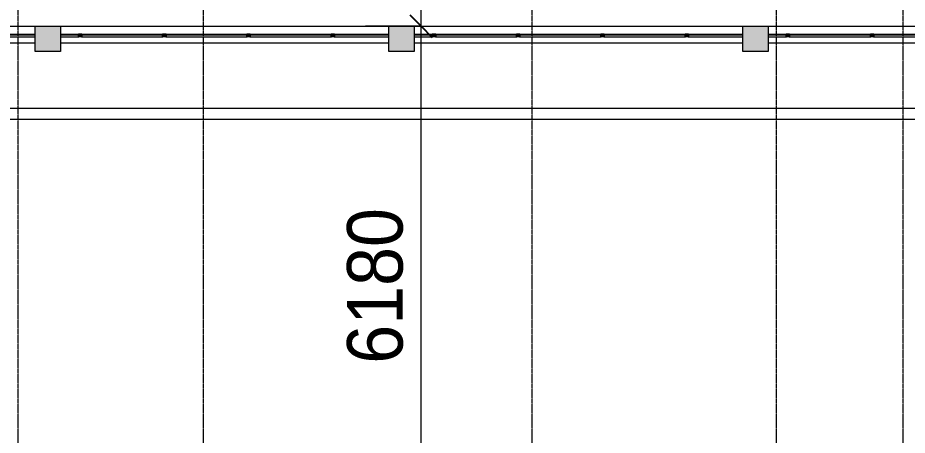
# Model space of a CAD drawing. Header units: millimetres. Extents: x 5356 to 209803, y -16346 to 109894.
# Drawn here: x 105948 to 116502, y 79569 to 84518 of the extents above; entities that cross this region are included whole.
import ezdxf

# ---------------------------------------------------------------- set-up
doc = ezdxf.new("R2010")
doc.units = ezdxf.units.MM
doc.linetypes.add('Double dash', pattern=[41.999998, 12, -6, 6, -6, 6, -6])
doc.linetypes.add('Grid Line', pattern=[22.225, 12.7, -3.175, 3.175, -3.175])
for name, color, linetype, lineweight in [('A-ANNO-DIMS', 211, 'Continuous', 9), ('A-ANNO-DIMS-220', 211, 'Continuous', 9), ('A-FLOR', 192, 'Continuous', 9), ('A-FLOR-HRAL', 11, 'Continuous', 9), ('A-WALL', 113, 'Continuous', 9), ('C-PROP-LINE', 91, 'Double dash', 18), ('S-COLS', 52, 'Continuous', 9), ('S-COLS-3', 9, 'Continuous', 9), ('S-COLS-4', 52, 'Continuous', 18), ('S-GRID-1', 1, 'Grid Line', 9)]:
    doc.layers.add(name, color=color, linetype=linetype, lineweight=lineweight)
doc.styles.add('Arial_2', font='arial_0.ttf', dxfattribs={"width": 0.9, "height": 660})
doc.dimstyles.new('1_Dim_chi_tiet_khu_đất_2', dxfattribs={"dimscale": 304.8, "dimtxt": 673.371204, "dimasz": 0.866142, "dimexe": 0.721785, "dimexo": 0.0625, "dimgap": 0.072178, "dimtad": 1, "dimdec": 0, "dimrnd": 5, "dimzin": 0, "dimdsep": 46, "dimtxsty": 'Arial_2', "dimblk1": 'OBLIQUE', "dimblk2": 'OBLIQUE', "dimsah": 1, "dimcen": 0.09, "dimdle": 0.721785, "dimazin": 0, "dimtfac": 1, "dimtdec": 4, "dimtix": 1, "dimtmove": 0, "dimatfit": 3, "dimfxl": 2.165354, "dimfxlon": 1, "dimtvp": 1, "dimtolj": 1, "dimtzin": 0, "dimarcsym": 2})

# ---------------------------------------------------------------- blocks, each defined once
blk = doc.blocks.new('M_Concrete-Rectangular-Column2 - 300x300-2025390-TKCS_MB ĐỊNH VỊ MỐC TỌA ĐỘ CÔNG TRÌNH')
at = {"layer": 'S-COLS-3'}
blk.add_hatch(color=256, dxfattribs=at).paths.add_polyline_path([(-150, 150), (-150, -150), (150, -150), (150, 150)])
at = {"layer": 'S-COLS-4'}
for p, q in [((-150, 150), (150, 150)), ((-150, -150), (-150, 150)), ((150, 150), (150, -150)), ((150, -150), (-150, -150))]:
    blk.add_line(p, q, dxfattribs=at)
blk = doc.blocks.new('NBS_CLDPhysicalSecuritySystems_MtlMeshPnlFncngSym_CLDModsecSecurusS3_InfillPanel - NBS_CLDPhysicalSecuritySystems_MtlMeshPnlFncngSym_CLDModsecSecurusS2_InfillPanel-2369432-TKCS_MB ĐỊNH VỊ MỐC TỌA ĐỘ CÔNG TRÌNH')
at = {"layer": 'A-FLOR-HRAL'}
h = blk.add_hatch(dxfattribs=at)
h.set_pattern_fill('FP_7', color=256, style=0, pattern_type=2)
h.set_pattern_definition([(180, (609.6, 0), (-2e-15, 13), []), (90, (609.6, 0), (76, -5e-15), [])])
h.paths.add_polyline_path([(0, -6), (3900, -6), (3900, 6), (0, 6)])
for p, q in [((0, 6), (3900, 6)), ((214, 11), (254, 11)), ((214, 6), (214, 11)), ((254, 6), (214, 6)), ((254, 11), (254, 6)), ((1214, 11), (1254, 11)), ((1214, 6), (1214, 11)), ((1254, 6), (1214, 6)), ((1254, 11), (1254, 6)), ((2214, 11), (2254, 11)), ((2214, 6), (2214, 11)), ((2254, 6), (2214, 6)), ((2254, 11), (2254, 6)), ((3214, 11), (3254, 11)), ((3214, 6), (3214, 11)), ((3254, 6), (3214, 6)), ((3254, 11), (3254, 6)), ((3900, -6), (0, -6)), ((0, -27), (218, -27)), ((214, -6), (254, -6)), ((214, -23), (214, -6)), ((250, -27), (218, -27)), ((250, -27), (1218, -27)), ((254, -6), (254, -23)), ((1214, -6), (1254, -6)), ((1214, -23), (1214, -6)), ((1250, -27), (1218, -27)), ((1250, -27), (2218, -27)), ((1254, -6), (1254, -23)), ((2214, -6), (2254, -6)), ((2214, -23), (2214, -6)), ((2250, -27), (2218, -27)), ((2250, -27), (3218, -27)), ((2254, -6), (2254, -23)), ((3214, -6), (3254, -6)), ((3214, -23), (3214, -6)), ((3250, -27), (3218, -27)), ((3250, -27), (3900, -27)), ((3254, -6), (3254, -23))]:
    blk.add_line(p, q, dxfattribs=at)
for centre, start, end in [((218, -23), 180, 270), ((250, -23), 270, 0), ((1218, -23), 180, 270), ((1250, -23), 270, 0), ((2218, -23), 180, 270), ((2250, -23), 270, 0), ((3218, -23), 180, 270), ((3250, -23), 270, 360)]:
    blk.add_arc(centre, 4, start, end, dxfattribs=at)
blk = doc.blocks.new('Family - ___-1476882-TKCS_MB ĐỊNH VỊ MỐC TỌA ĐỘ CÔNG TRÌNH')
at = {"layer": 'C-PROP-LINE'}
blk.add_line((33104, 84418), (127802, 84418), dxfattribs=at)
blk = doc.blocks.new('DIMBLOCK25-TKCS_MB ĐỊNH VỊ MỐC TỌA ĐỘ CÔNG TRÌNH')
at = {"layer": 'A-ANNO-DIMS-220', "lineweight": 25}
for p, q in [((110734, 84418), (110602, 84550)), ((110734, 84418), (110866, 84286)), ((110734, 78237), (110602, 78369)), ((110734, 78237), (110866, 78105))]:
    blk.add_line(p, q, dxfattribs=at)
at = {"layer": 'A-ANNO-DIMS-220'}
for p, q in [((110734, 78017), (110734, 84638)), ((110074, 84418), (110954, 84418)), ((110734, 84418), (110074, 84418)), ((110074, 78237), (110954, 78237)), ((110734, 78237), (110074, 78237))]:
    blk.add_line(p, q, dxfattribs=at)
at = {"layer": 'A-ANNO-DIMS-220', "color": 0, "insert": (109855, 80416), "char_height": 660, "width": 2187.94, "attachment_point": 1, "rotation": 90, "line_spacing_factor": 0.941778, "style": 'Arial_2'}
blk.add_mtext('6180', dxfattribs=at)
blk = doc.blocks.new('_Oblique')
at = {"color": 0, "linetype": 'ByBlock', "lineweight": -2}
blk.add_line((-0.5, -0.5), (0.5, 0.5), dxfattribs=at)

msp = doc.modelspace()

# ---------------------------------------------------------------- linework, layer by layer
at = {"layer": 'A-FLOR'}
for p, q in [((128221.4, 83442.9), (86052.6, 83442.9)), ((86052.6, 83316.9), (128167.5, 83316.9))]:
    msp.add_line(p, q, dxfattribs=at)
at = {"layer": 'A-WALL'}
for p, q in [((102252.6, 84418.2), (106152.6, 84418.2)), ((106452.6, 84418.2), (110352.6, 84418.2)), ((110652.6, 84418.2), (114552.6, 84418.2)), ((114852.6, 84418.2), (118752.6, 84418.2)), ((106152.6, 84218.2), (102252.6, 84218.2)), ((110352.6, 84218.2), (106452.6, 84218.2)), ((114552.6, 84218.2), (110652.6, 84218.2)), ((118752.6, 84218.2), (114852.6, 84218.2))]:
    msp.add_line(p, q, dxfattribs=at)
at = {"layer": 'S-GRID-1'}
for p, q in [((105952.6, 80482.7), (105952.6, 85982.7)), ((108152.6, 80482.7), (108152.6, 85982.7)), ((112052.6, 80482.7), (112052.6, 85982.7)), ((114952.6, 80482.7), (114952.6, 85982.7)), ((116452.6, 80482.7), (116452.6, 85982.7)), ((105952.6, 20960.6), (105952.6, 80482.7)), ((108152.6, 20960.6), (108152.6, 80482.7)), ((112052.6, 20960.6), (112052.6, 80482.7)), ((114952.6, 20960.6), (114952.6, 80482.7)), ((116452.6, 20960.6), (116452.6, 80482.7))]:
    msp.add_line(p, q, dxfattribs=at)

# ---------------------------------------------------------------- block references
at = {"layer": 'A-FLOR-HRAL'}
for p in [(102252.6, 84318.2), (106452.6, 84318.2), (110652.6, 84318.2), (114852.6, 84318.2)]:
    msp.add_blockref('NBS_CLDPhysicalSecuritySystems_MtlMeshPnlFncngSym_CLDModsecSecurusS3_InfillPanel - NBS_CLDPhysicalSecuritySystems_MtlMeshPnlFncngSym_CLDModsecSecurusS2_InfillPanel-2369432-TKCS_MB ĐỊNH VỊ MỐC TỌA ĐỘ CÔNG TRÌNH', p, dxfattribs=at)
at = {"layer": 'C-PROP-LINE'}
msp.add_blockref('Family - ___-1476882-TKCS_MB ĐỊNH VỊ MỐC TỌA ĐỘ CÔNG TRÌNH', (0, 0), dxfattribs=at)
at = {"layer": 'S-COLS', "rotation": 180}
for p in [(106302.6, 84268.2), (110502.6, 84268.2), (114702.6, 84268.2)]:
    msp.add_blockref('M_Concrete-Rectangular-Column2 - 300x300-2025390-TKCS_MB ĐỊNH VỊ MỐC TỌA ĐỘ CÔNG TRÌNH', p, dxfattribs=at)

# ---------------------------------------------------------------- dimensions: what is measured, and where the dimension line sits
at = {"layer": 'A-ANNO-DIMS'}
dim = msp.add_linear_dim(base=(110733.6, 84418.2), p1=(110073.6, 78236.9), p2=(110073.6, 84418.2), angle=90, dimstyle='1_Dim_chi_tiet_khu_đất_2', override={"dimpost": '<>', "dimfxl": 6181.29199}, dxfattribs=at)
dim.commit()
dim.dimension.update_dxf_attribs({"geometry": 'DIMBLOCK25-TKCS_MB ĐỊNH VỊ MỐC TỌA ĐỘ CÔNG TRÌNH', "text_midpoint": (110374.7, 81327.6)})

doc.saveas('drawing.dxf')
